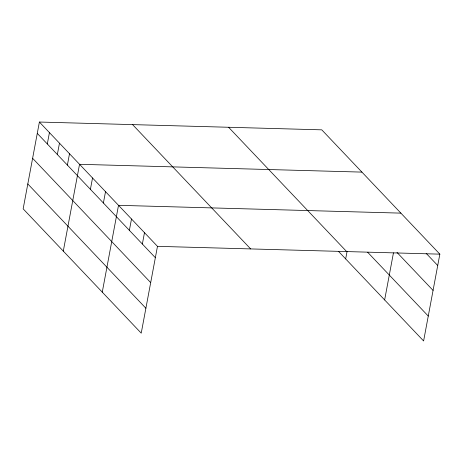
<?xml version="1.0" encoding="UTF-8"?>
<svg xmlns="http://www.w3.org/2000/svg" width="463" height="463" viewBox="0 0 463 463"><rect width="100%" height="100%" fill="white"/><g stroke="black" fill="none" stroke-linecap="round" stroke-linejoin="round"><path stroke-width="0.69" d="M39.396 122.035L23.15 208.848L141.227 333.157L157.478 246.345L39.396 122.035L321.773 129.843L439.85 254.152L423.604 340.965L338.505 251.374M47.307 143.958L49.431 132.603M57.343 154.526L59.472 143.171M67.384 165.088L69.508 153.733M63.298 251.114L79.543 164.301L361.916 172.109M90.407 189.332L92.531 177.977M103.394 203.002L105.518 191.647M102.265 292.136L118.511 205.323L400.883 213.13M129.374 230.354L131.498 218.999M142.361 244.024L144.485 232.669M345.67 258.921L347.094 251.311M384.637 299.943L393.452 252.85M157.478 246.345L439.85 254.152M426.18 253.354L437.726 265.507M396.988 252.422L433.067 290.405M367.651 252.254L428.263 316.061M228.589 127.267L346.665 251.577M132.58 124.616L250.657 248.92M37.272 133.39L155.348 257.7M32.613 158.294L150.689 282.598M27.809 183.95L145.891 308.254"/></g></svg>
